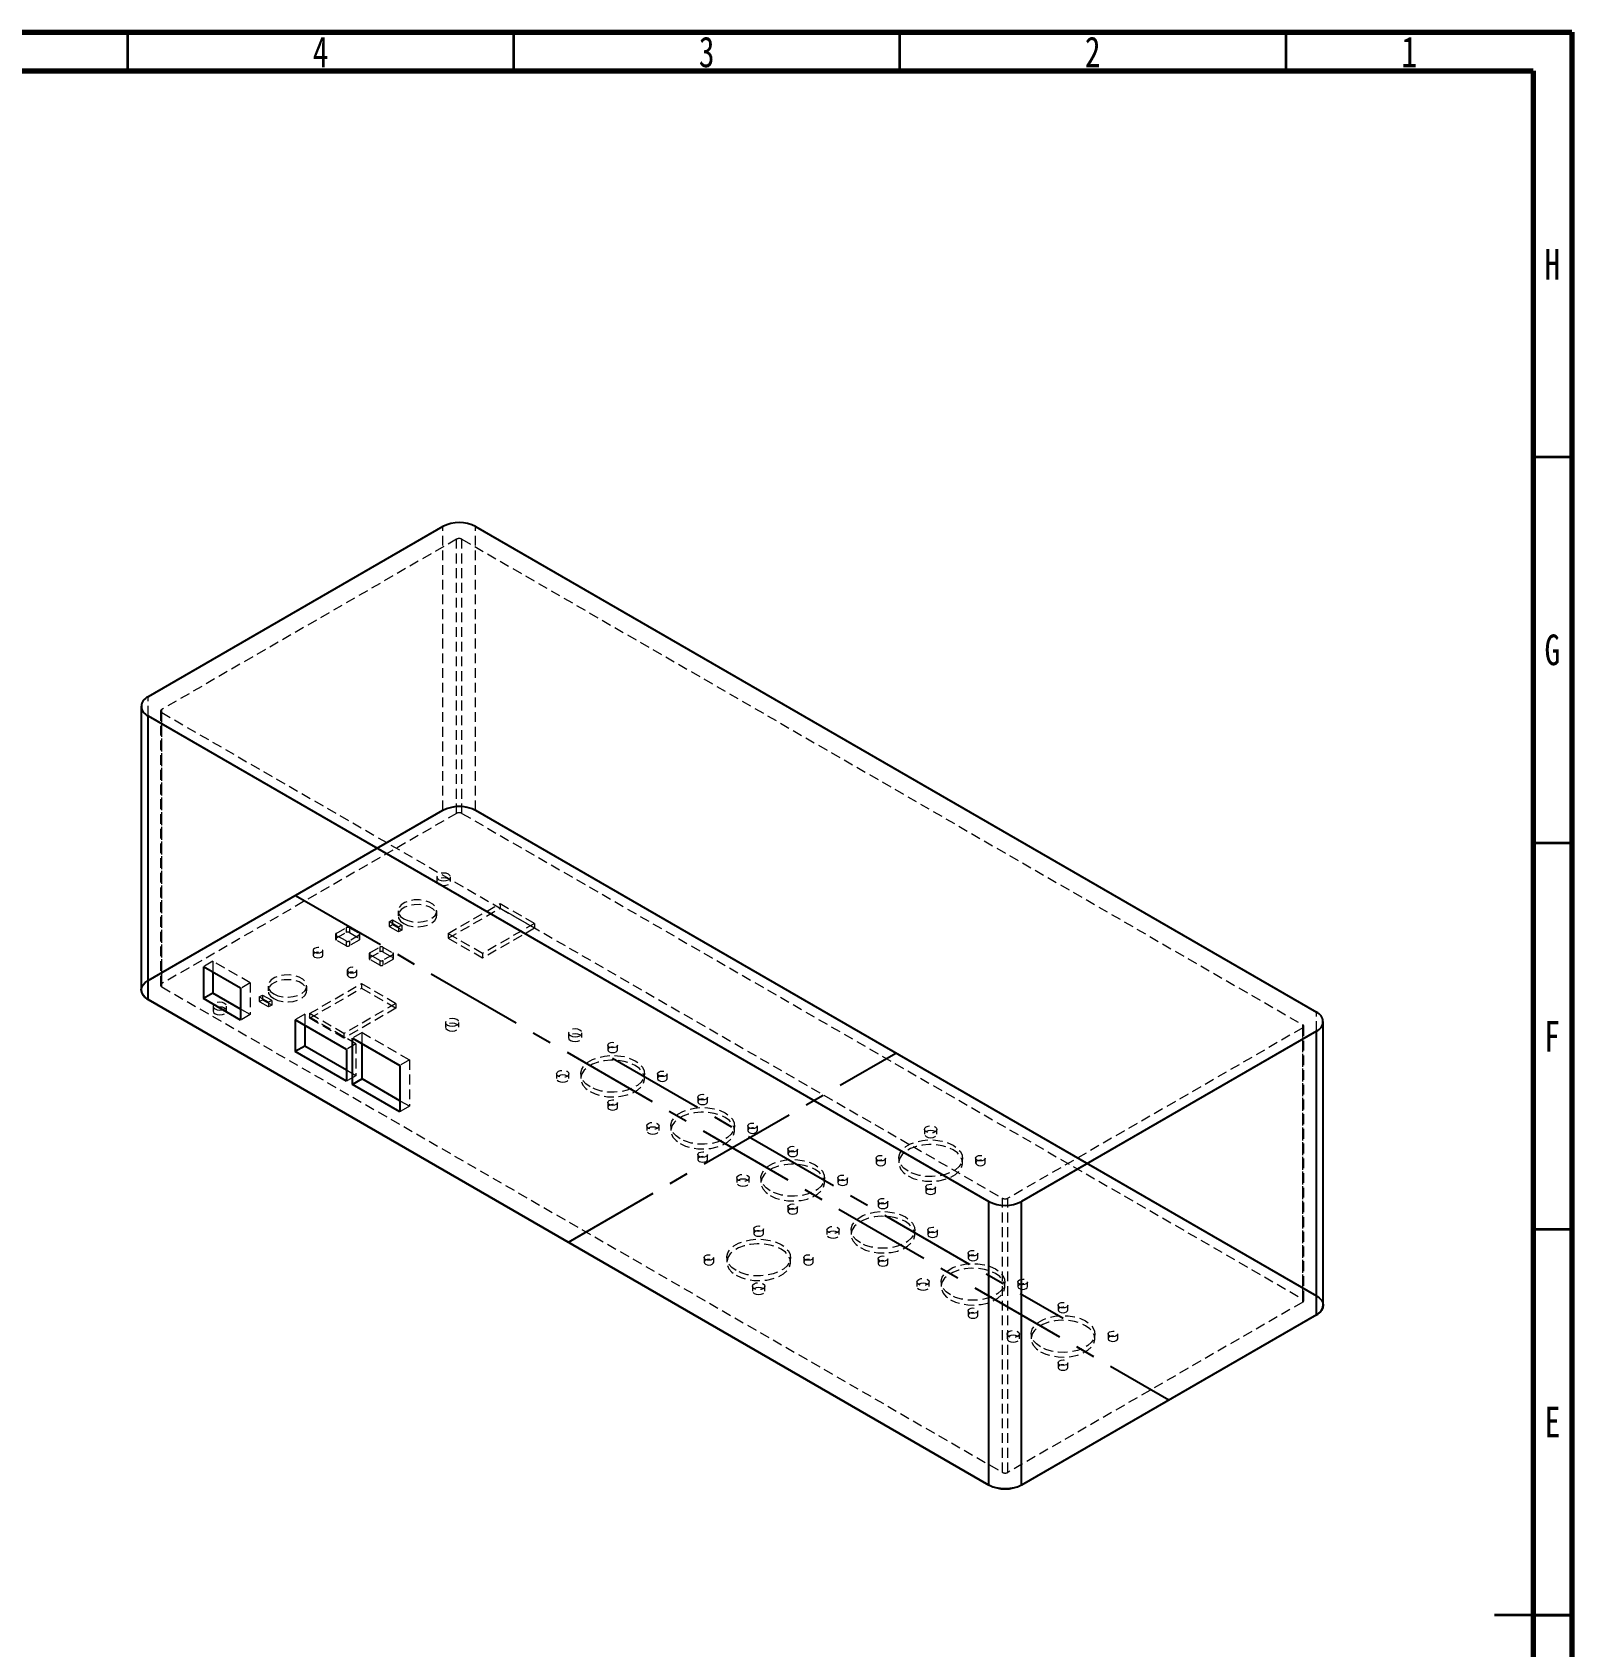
# Model space of a CAD drawing. Header units: millimetres. Extents: x 15 to 589, y 5 to 415.
# Drawn here: x 389.6 to 589, y 205.9 to 415 of the extents above; entities that cross this region are included whole.
import ezdxf

# ---------------------------------------------------------------- set-up
doc = ezdxf.new("R2010")
doc.units = ezdxf.units.MM
doc.header["$PDSIZE"] = -1
doc.linetypes.add('CENTERX2', pattern=[20.32, 12.7, -2.54, 2.54, -2.54])
doc.linetypes.add('HIDDEN', pattern=[1.905, 1.27, -0.635])
doc.styles.add('SLDTEXTSTYLE0', font='TXT', dxfattribs={"width": 0.75})

msp = doc.modelspace()

# ---------------------------------------------------------------- linework, layer by layer
at = {"color": 7, "linetype": 'Continuous', "lineweight": 70}
for p, q in [((15, 415), (589, 415)), ((589, 415), (589, 5)), ((20, 410), (584, 410)), ((584, 410), (584, 10))]:
    msp.add_line(p, q, dxfattribs=at)
at = {"color": 7, "linetype": 'Continuous', "lineweight": 35}
for p, q in [((402, 410), (402, 415)), ((452, 410), (452, 415)), ((502, 410), (502, 415)), ((552, 410), (552, 415)), ((584, 360), (589, 360)), ((584, 310), (589, 310)), ((584, 260), (589, 260)), ((589, 210), (579, 210)), ((584, 210), (589, 210))]:
    msp.add_line(p, q, dxfattribs=at)
at = {"color": 7, "linetype": 'Continuous', "lineweight": 25}
for p, q in [((442.79, 350.976), (404.606, 328.923)), ((447.032, 350.976), (555.927, 288.084)), ((403.727, 327.698), (403.727, 290.962)), ((404.606, 326.473), (513.5, 263.58)), ((404.606, 289.737), (404.606, 326.473)), ((411.77, 293.967), (411.77, 289.844)), ((416.6, 291.177), (411.77, 293.967)), ((413.008, 293.252), (413.008, 290.559)), ((416.6, 291.177), (416.6, 287.055)), ((404.606, 289.737), (513.5, 226.844)), ((413.008, 290.559), (411.77, 289.844)), ((416.6, 287.055), (411.77, 289.844)), ((416.6, 288.484), (413.008, 290.559)), ((423.669, 287.095), (423.669, 282.972)), ((430.295, 283.268), (423.669, 287.095)), ((556.805, 250.123), (556.805, 286.859)), ((424.906, 286.38), (424.906, 283.687)), ((431.098, 284.723), (437.228, 281.182)), ((431.098, 278.722), (431.098, 284.723)), ((555.927, 285.634), (517.743, 263.58)), ((555.927, 248.898), (555.927, 285.634)), ((424.906, 283.687), (423.669, 282.972)), ((430.295, 279.145), (423.669, 282.972)), ((430.295, 280.575), (424.906, 283.687)), ((430.295, 283.268), (430.295, 279.145)), ((432.335, 279.437), (432.335, 284.008)), ((437.228, 281.182), (437.228, 275.182)), ((432.335, 279.437), (431.098, 278.722)), ((437.228, 275.182), (431.098, 278.722)), ((437.228, 276.611), (432.335, 279.437)), ((513.5, 226.844), (513.5, 263.58)), ((517.743, 226.844), (517.743, 263.58)), ((555.927, 248.898), (517.743, 226.844))]:
    msp.add_line(p, q, dxfattribs=at)
at = {"color": 7, "linetype": 'HIDDEN', "lineweight": 18}
for p, q in [((444.557, 349.343), (406.374, 327.29)), ((442.79, 314.241), (442.79, 350.976)), ((444.557, 313.832), (444.557, 349.343)), ((445.264, 313.832), (445.264, 349.343)), ((445.264, 349.343), (554.159, 286.451)), ((447.032, 314.241), (447.032, 350.976)), ((404.606, 292.187), (404.606, 328.923)), ((406.227, 327.086), (406.227, 291.574)), ((406.374, 291.779), (406.374, 327.29)), ((406.374, 326.882), (515.268, 263.989)), ((406.374, 291.37), (406.374, 326.882)), ((442.79, 314.241), (404.606, 292.187)), ((444.557, 313.832), (406.374, 291.779)), ((445.264, 313.832), (554.159, 250.939)), ((447.032, 314.241), (555.927, 251.348)), ((442.021, 305.603), (442.021, 304.991)), ((443.771, 304.991), (443.771, 305.603)), ((436.992, 301.196), (436.992, 300.584)), ((441.992, 300.584), (441.992, 301.196)), ((443.474, 298.267), (450.209, 302.157)), ((443.474, 297.655), (450.209, 301.545)), ((450.209, 302.157), (454.664, 299.584)), ((450.209, 302.157), (450.209, 301.545)), ((450.209, 301.545), (454.664, 298.972)), ((428.982, 298.285), (430.254, 299.02)), ((430.254, 299.02), (430.254, 298.407)), ((430.679, 299.02), (431.951, 298.285)), ((430.679, 299.02), (430.679, 298.407)), ((435.85, 299.787), (436.274, 300.032)), ((437.052, 299.093), (435.85, 299.787)), ((435.85, 299.787), (435.85, 299.175)), ((435.85, 299.175), (436.274, 299.42)), ((437.052, 298.481), (435.85, 299.175)), ((436.274, 300.032), (437.476, 299.338)), ((436.274, 300.032), (436.274, 299.42)), ((436.274, 299.42), (437.476, 298.726)), ((437.476, 299.338), (437.052, 299.093)), ((437.052, 299.093), (437.052, 298.481)), ((437.476, 299.338), (437.476, 298.726)), ((454.664, 299.584), (447.928, 295.694)), ((454.664, 299.584), (454.664, 298.972)), ((428.894, 298.162), (428.894, 297.55)), ((428.982, 297.672), (430.254, 298.407)), ((428.982, 298.285), (428.982, 297.672)), ((430.254, 297.304), (428.982, 298.04)), ((428.982, 298.04), (428.982, 297.427)), ((430.254, 296.692), (428.982, 297.427)), ((430.254, 297.304), (430.254, 296.692)), ((430.679, 298.407), (431.951, 297.672)), ((431.951, 298.04), (430.679, 297.304)), ((431.951, 297.427), (430.679, 296.692)), ((430.679, 297.304), (430.679, 296.692)), ((431.951, 298.285), (431.951, 297.672)), ((431.951, 298.04), (431.951, 297.427)), ((432.039, 297.55), (432.039, 298.162)), ((437.476, 298.726), (437.052, 298.481)), ((447.928, 295.694), (443.474, 298.267)), ((443.474, 298.267), (443.474, 297.655)), ((447.928, 295.082), (443.474, 297.655)), ((454.664, 298.972), (447.928, 295.082)), ((425.98, 296.098), (425.98, 295.486)), ((427.23, 295.486), (427.23, 296.098)), ((433.249, 295.647), (433.249, 295.034)), ((433.337, 295.769), (434.61, 296.504)), ((433.337, 295.157), (434.61, 295.892)), ((433.337, 295.769), (433.337, 295.157)), ((434.61, 294.789), (433.337, 295.524)), ((433.337, 295.524), (433.337, 294.912)), ((434.61, 294.177), (433.337, 294.912)), ((434.61, 296.504), (434.61, 295.892)), ((435.034, 296.504), (436.307, 295.769)), ((435.034, 296.504), (435.034, 295.892)), ((435.034, 295.892), (436.307, 295.157)), ((436.307, 295.524), (435.034, 294.789)), ((436.307, 294.912), (435.034, 294.177)), ((436.307, 295.769), (436.307, 295.157)), ((436.307, 295.524), (436.307, 294.912)), ((436.395, 295.034), (436.395, 295.647)), ((447.928, 295.694), (447.928, 295.082)), ((413.008, 294.682), (411.77, 293.967)), ((413.008, 294.682), (413.008, 293.252)), ((417.837, 291.892), (413.008, 294.682)), ((430.416, 293.536), (430.416, 292.923)), ((431.666, 292.923), (431.666, 293.536)), ((434.61, 294.789), (434.61, 294.177)), ((435.034, 294.789), (435.034, 294.177)), ((406.374, 291.37), (515.268, 228.478)), ((417.837, 291.892), (416.6, 291.177)), ((417.837, 291.892), (417.837, 287.77)), ((420.154, 291.471), (420.154, 290.859)), ((425.154, 290.859), (425.154, 291.471)), ((425.531, 287.904), (432.266, 291.794)), ((425.531, 287.292), (432.266, 291.182)), ((432.266, 291.794), (436.721, 289.221)), ((432.266, 291.794), (432.266, 291.182)), ((432.266, 291.182), (436.721, 288.609)), ((413.029, 288.859), (413.029, 288.246)), ((414.779, 288.246), (414.779, 288.859)), ((419.012, 290.062), (419.436, 290.307)), ((420.214, 289.368), (419.012, 290.062)), ((419.012, 290.062), (419.012, 289.45)), ((419.012, 289.45), (419.436, 289.695)), ((420.214, 288.756), (419.012, 289.45)), ((419.436, 290.307), (420.638, 289.613)), ((419.436, 290.307), (419.436, 289.695)), ((419.436, 289.695), (420.638, 289.001)), ((420.638, 289.613), (420.214, 289.368)), ((420.214, 289.368), (420.214, 288.756)), ((420.638, 289.001), (420.214, 288.756)), ((420.638, 289.613), (420.638, 289.001)), ((436.721, 289.221), (429.986, 285.331)), ((436.721, 288.609), (429.986, 284.719)), ((436.721, 289.221), (436.721, 288.609)), ((417.837, 287.77), (416.6, 288.484)), ((417.837, 287.77), (416.6, 287.055)), ((424.906, 287.809), (423.669, 287.095)), ((424.906, 287.809), (424.906, 286.38)), ((431.532, 283.983), (424.906, 287.809)), ((429.986, 285.331), (425.531, 287.904)), ((425.531, 287.904), (425.531, 287.292)), ((429.986, 284.719), (425.531, 287.292)), ((443.116, 286.762), (443.116, 286.15)), ((444.866, 286.15), (444.866, 286.762)), ((555.927, 251.348), (555.927, 288.084)), ((429.986, 285.331), (429.986, 284.719)), ((432.335, 285.437), (431.098, 284.723)), ((432.335, 284.008), (432.335, 285.437)), ((432.335, 285.437), (438.466, 281.897)), ((459.047, 285.403), (459.047, 284.791)), ((460.797, 284.791), (460.797, 285.403)), ((554.159, 286.042), (515.975, 263.989)), ((554.159, 250.939), (554.159, 286.451)), ((554.159, 250.531), (554.159, 286.042)), ((554.305, 250.735), (554.305, 286.246)), ((431.532, 283.983), (430.295, 283.268)), ((431.532, 283.983), (431.532, 279.86)), ((464.156, 283.825), (464.156, 283.213)), ((465.406, 283.213), (465.406, 283.825)), ((431.532, 279.86), (430.295, 280.575)), ((438.466, 281.897), (437.228, 281.182)), ((438.466, 281.897), (438.466, 275.896)), ((431.532, 279.86), (430.295, 279.145)), ((457.528, 280.099), (457.528, 279.486)), ((459.128, 279.486), (459.128, 280.099)), ((460.656, 280.099), (460.656, 279.486)), ((468.906, 279.486), (468.906, 280.099)), ((470.608, 280.099), (470.608, 279.486)), ((471.858, 279.486), (471.858, 280.099)), ((438.466, 275.896), (437.228, 276.611)), ((464.156, 276.372), (464.156, 275.76)), ((465.406, 275.76), (465.406, 276.372)), ((475.823, 277.087), (475.823, 276.475)), ((477.073, 276.475), (477.073, 277.087)), ((438.466, 275.896), (437.228, 275.182)), ((469.196, 273.36), (469.196, 272.748)), ((470.796, 272.748), (470.796, 273.36)), ((472.323, 273.36), (472.323, 272.748)), ((480.573, 272.748), (480.573, 273.36)), ((482.275, 273.36), (482.275, 272.748)), ((483.525, 272.748), (483.525, 273.36)), ((505.17, 272.901), (505.17, 272.289)), ((506.77, 272.289), (506.77, 272.901)), ((487.49, 270.348), (487.49, 269.736)), ((488.74, 269.736), (488.74, 270.348)), ((475.823, 269.634), (475.823, 269.021)), ((477.073, 269.021), (477.073, 269.634)), ((498.892, 269.174), (498.892, 268.562)), ((500.142, 268.562), (500.142, 269.174)), ((501.845, 269.174), (501.845, 268.562)), ((510.095, 268.562), (510.095, 269.174)), ((511.797, 269.174), (511.797, 268.562)), ((513.047, 268.562), (513.047, 269.174)), ((480.863, 266.622), (480.863, 266.009)), ((482.463, 266.009), (482.463, 266.622)), ((483.99, 266.622), (483.99, 266.009)), ((492.24, 266.009), (492.24, 266.622)), ((493.943, 266.622), (493.943, 266.009)), ((495.193, 266.009), (495.193, 266.622)), ((499.158, 263.61), (499.158, 262.998)), ((500.408, 262.998), (500.408, 263.61)), ((505.345, 265.448), (505.345, 264.835)), ((506.595, 264.835), (506.595, 265.448)), ((515.268, 228.478), (515.268, 263.989)), ((515.975, 228.478), (515.975, 263.989)), ((487.49, 262.895), (487.49, 262.283)), ((488.74, 262.283), (488.74, 262.895)), ((483.071, 260.036), (483.071, 259.424)), ((484.321, 259.424), (484.321, 260.036)), ((492.53, 259.883), (492.53, 259.271)), ((494.13, 259.271), (494.13, 259.883)), ((495.658, 259.883), (495.658, 259.271)), ((503.908, 259.271), (503.908, 259.883)), ((505.61, 259.883), (505.61, 259.271)), ((506.86, 259.271), (506.86, 259.883)), ((476.618, 256.31), (476.618, 255.698)), ((477.868, 255.698), (477.868, 256.31)), ((479.571, 256.31), (479.571, 255.698)), ((487.821, 255.698), (487.821, 256.31)), ((489.523, 256.31), (489.523, 255.698)), ((490.773, 255.698), (490.773, 256.31)), ((499.158, 256.157), (499.158, 255.544)), ((500.408, 255.544), (500.408, 256.157)), ((510.825, 256.871), (510.825, 256.259)), ((512.075, 256.259), (512.075, 256.871)), ((504.197, 253.145), (504.197, 252.533)), ((505.797, 252.533), (505.797, 253.145)), ((507.325, 253.145), (507.325, 252.533)), ((515.575, 252.533), (515.575, 253.145)), ((517.277, 253.145), (517.277, 252.533)), ((518.527, 252.533), (518.527, 253.145)), ((482.896, 252.583), (482.896, 251.971)), ((484.496, 251.971), (484.496, 252.583)), ((510.825, 249.418), (510.825, 248.806)), ((512.075, 248.806), (512.075, 249.418)), ((554.159, 250.531), (515.975, 228.478)), ((522.492, 250.133), (522.492, 249.521)), ((523.742, 249.521), (523.742, 250.133)), ((515.865, 246.406), (515.865, 245.794)), ((517.465, 245.794), (517.465, 246.406)), ((518.992, 246.406), (518.992, 245.794)), ((527.242, 245.794), (527.242, 246.406)), ((528.944, 246.406), (528.944, 245.794)), ((530.194, 245.794), (530.194, 246.406)), ((522.492, 242.68), (522.492, 242.067)), ((523.742, 242.067), (523.742, 242.68))]:
    msp.add_line(p, q, dxfattribs=at)
at = {"color": 7, "linetype": 'Continuous'}
for p, q in [((404.606, 292.187), (442.79, 314.241)), ((447.032, 314.241), (555.927, 251.348)), ((513.5, 226.844), (404.606, 289.737)), ((555.927, 248.898), (517.743, 226.844))]:
    msp.add_line(p, q, dxfattribs=at)
at = {"color": 7, "linetype": 'CENTERX2'}
for p, q in [((423.698, 303.214), (536.835, 237.871)), ((423.698, 303.214), (536.835, 237.871)), ((459.053, 258.291), (501.479, 282.794)), ((464.781, 282.14), (523.117, 248.447))]:
    msp.add_line(p, q, dxfattribs=at)
at = {"color": 7, "linetype": 'Continuous', "flags": 128}
for points in [[(442.79, 314.241), (443.244, 314.456), (443.763, 314.616), (444.326, 314.715), (444.911, 314.748), (445.496, 314.715), (446.059, 314.616), (446.578, 314.456), (447.032, 314.241)], [(404.606, 289.737), (404.233, 290), (403.955, 290.299), (403.785, 290.624), (403.727, 290.962), (403.785, 291.3), (403.955, 291.625), (404.233, 291.925), (404.606, 292.187)], [(555.927, 251.348), (556.3, 251.086), (556.577, 250.786), (556.748, 250.461), (556.805, 250.123), (556.748, 249.785), (556.577, 249.46), (556.3, 249.16), (555.927, 248.898)], [(517.743, 226.844), (517.288, 226.629), (516.77, 226.469), (516.207, 226.37), (515.622, 226.337), (515.036, 226.37), (514.474, 226.469), (513.955, 226.629), (513.5, 226.844)]]:
    msp.add_lwpolyline(points, dxfattribs=at)
at = {"color": 7, "linetype": 'HIDDEN', "lineweight": 18, "flags": 128}
for points in [[(442.277, 305.245), (442.561, 305.136), (442.896, 305.097), (443.23, 305.136), (443.514, 305.245), (443.704, 305.409), (443.771, 305.603), (443.704, 305.796), (443.514, 305.96), (443.23, 306.07), (442.896, 306.108), (442.561, 306.07), (442.277, 305.96), (442.087, 305.796), (442.021, 305.603), (442.087, 305.409), (442.277, 305.245)], [(442.277, 304.633), (442.561, 304.524), (442.896, 304.485), (443.23, 304.524), (443.514, 304.633), (443.704, 304.797), (443.771, 304.991), (443.704, 305.184), (443.514, 305.348), (443.23, 305.457), (442.896, 305.496), (442.561, 305.457), (442.277, 305.348), (442.087, 305.184), (442.021, 304.991), (442.087, 304.797), (442.277, 304.633)], [(437.724, 300.175), (438.266, 299.938), (438.9, 299.793), (439.577, 299.753), (440.248, 299.82), (440.863, 299.989), (441.376, 300.247), (441.749, 300.576), (441.955, 300.951), (441.979, 301.344), (441.817, 301.726), (441.484, 302.069), (441.002, 302.347), (440.409, 302.539), (439.747, 302.633), (439.067, 302.619), (438.418, 302.5), (437.849, 302.285), (437.401, 301.988), (437.109, 301.633), (436.993, 301.246), (437.063, 300.854), (437.312, 300.489), (437.724, 300.175)], [(437.724, 299.563), (438.266, 299.325), (438.9, 299.181), (439.577, 299.141), (440.248, 299.208), (440.863, 299.377), (441.376, 299.635), (441.749, 299.964), (441.955, 300.339), (441.979, 300.732), (441.817, 301.114), (441.484, 301.456), (441.002, 301.734), (440.409, 301.927), (439.747, 302.02), (439.067, 302.007), (438.418, 301.888), (437.849, 301.672), (437.401, 301.376), (437.109, 301.021), (436.993, 300.633), (437.063, 300.242), (437.312, 299.876), (437.724, 299.563)], [(426.163, 295.843), (426.366, 295.764), (426.605, 295.737), (426.844, 295.764), (427.047, 295.843), (427.182, 295.96), (427.23, 296.098), (427.182, 296.236), (427.047, 296.353), (426.844, 296.431), (426.605, 296.459), (426.366, 296.431), (426.163, 296.353), (426.028, 296.236), (425.98, 296.098), (426.028, 295.96), (426.163, 295.843)], [(426.163, 295.23), (426.366, 295.152), (426.605, 295.125), (426.844, 295.152), (427.047, 295.23), (427.182, 295.347), (427.23, 295.486), (427.182, 295.624), (427.047, 295.741), (426.844, 295.819), (426.605, 295.847), (426.366, 295.819), (426.163, 295.741), (426.028, 295.624), (425.98, 295.486), (426.028, 295.347), (426.163, 295.23)], [(420.886, 290.45), (421.428, 290.213), (422.062, 290.069), (422.739, 290.028), (423.41, 290.095), (424.025, 290.264), (424.538, 290.522), (424.911, 290.851), (425.117, 291.226), (425.141, 291.619), (424.979, 292.001), (424.646, 292.344), (424.164, 292.622), (423.571, 292.815), (422.909, 292.908), (422.229, 292.894), (421.58, 292.775), (421.011, 292.56), (420.563, 292.263), (420.271, 291.908), (420.155, 291.521), (420.225, 291.13), (420.474, 290.764), (420.886, 290.45)], [(430.599, 293.28), (430.802, 293.202), (431.041, 293.175), (431.28, 293.202), (431.483, 293.28), (431.619, 293.398), (431.666, 293.536), (431.619, 293.674), (431.483, 293.791), (431.28, 293.869), (431.041, 293.897), (430.802, 293.869), (430.599, 293.791), (430.464, 293.674), (430.416, 293.536), (430.464, 293.398), (430.599, 293.28)], [(430.599, 292.668), (430.802, 292.59), (431.041, 292.562), (431.28, 292.59), (431.483, 292.668), (431.619, 292.785), (431.666, 292.923), (431.619, 293.062), (431.483, 293.179), (431.28, 293.257), (431.041, 293.284), (430.802, 293.257), (430.599, 293.179), (430.464, 293.062), (430.416, 292.923), (430.464, 292.785), (430.599, 292.668)], [(420.886, 289.838), (421.428, 289.601), (422.062, 289.456), (422.739, 289.416), (423.41, 289.483), (424.025, 289.652), (424.538, 289.91), (424.911, 290.239), (425.117, 290.614), (425.141, 291.007), (424.979, 291.389), (424.646, 291.732), (424.164, 292.01), (423.571, 292.202), (422.909, 292.295), (422.229, 292.282), (421.58, 292.163), (421.011, 291.947), (420.563, 291.651), (420.271, 291.296), (420.155, 290.908), (420.225, 290.517), (420.474, 290.151), (420.886, 289.838)], [(413.286, 288.501), (413.569, 288.392), (413.904, 288.353), (414.239, 288.392), (414.523, 288.501), (414.713, 288.665), (414.779, 288.859), (414.713, 289.052), (414.523, 289.216), (414.239, 289.326), (413.904, 289.364), (413.569, 289.326), (413.286, 289.216), (413.096, 289.052), (413.029, 288.859), (413.096, 288.665), (413.286, 288.501)], [(413.286, 287.889), (413.569, 287.78), (413.904, 287.741), (414.239, 287.78), (414.523, 287.889), (414.713, 288.053), (414.779, 288.246), (414.713, 288.44), (414.523, 288.604), (414.239, 288.713), (413.904, 288.752), (413.569, 288.713), (413.286, 288.604), (413.096, 288.44), (413.029, 288.246), (413.096, 288.053), (413.286, 287.889)], [(443.372, 286.405), (443.656, 286.295), (443.991, 286.257), (444.326, 286.295), (444.61, 286.405), (444.799, 286.569), (444.866, 286.762), (444.799, 286.955), (444.61, 287.119), (444.326, 287.229), (443.991, 287.267), (443.656, 287.229), (443.372, 287.119), (443.182, 286.955), (443.116, 286.762), (443.182, 286.569), (443.372, 286.405)], [(443.372, 285.792), (443.656, 285.683), (443.991, 285.644), (444.326, 285.683), (444.61, 285.792), (444.799, 285.956), (444.866, 286.15), (444.799, 286.343), (444.61, 286.507), (444.326, 286.617), (443.991, 286.655), (443.656, 286.617), (443.372, 286.507), (443.182, 286.343), (443.116, 286.15), (443.182, 285.956), (443.372, 285.792)], [(459.303, 285.046), (459.587, 284.936), (459.922, 284.898), (460.257, 284.936), (460.54, 285.046), (460.73, 285.21), (460.797, 285.403), (460.73, 285.596), (460.54, 285.76), (460.257, 285.87), (459.922, 285.908), (459.587, 285.87), (459.303, 285.76), (459.113, 285.596), (459.047, 285.403), (459.113, 285.21), (459.303, 285.046)], [(459.303, 284.433), (459.587, 284.324), (459.922, 284.285), (460.257, 284.324), (460.54, 284.433), (460.73, 284.597), (460.797, 284.791), (460.73, 284.984), (460.54, 285.148), (460.257, 285.258), (459.922, 285.296), (459.587, 285.258), (459.303, 285.148), (459.113, 284.984), (459.047, 284.791), (459.113, 284.597), (459.303, 284.433)], [(461.864, 278.414), (461.321, 278.801), (460.93, 279.245), (460.707, 279.726), (460.661, 280.223), (460.796, 280.715), (461.105, 281.18), (461.575, 281.598), (462.185, 281.95), (462.908, 282.221), (463.713, 282.4), (464.565, 282.478), (465.426, 282.452), (466.259, 282.323), (467.027, 282.097), (467.698, 281.783), (468.24, 281.396), (468.632, 280.953), (468.855, 280.471), (468.9, 279.974), (468.765, 279.482), (468.456, 279.017), (467.986, 278.599), (467.377, 278.247), (466.653, 277.976), (465.848, 277.797), (464.997, 277.72), (464.135, 277.746), (463.302, 277.875), (462.534, 278.101), (461.864, 278.414)], [(464.339, 283.57), (464.203, 283.687), (464.156, 283.825), (464.203, 283.963), (464.339, 284.081), (464.542, 284.159), (464.781, 284.186), (465.02, 284.159), (465.223, 284.081), (465.358, 283.963), (465.406, 283.825), (465.358, 283.687), (465.223, 283.57), (465.02, 283.492), (464.781, 283.464), (464.542, 283.492), (464.339, 283.57)], [(464.339, 282.958), (464.542, 282.88), (464.781, 282.852), (465.02, 282.88), (465.223, 282.958), (465.358, 283.075), (465.406, 283.213), (465.358, 283.351), (465.223, 283.468), (465.02, 283.547), (464.781, 283.574), (464.542, 283.547), (464.339, 283.468), (464.203, 283.351), (464.156, 283.213), (464.203, 283.075), (464.339, 282.958)], [(457.763, 279.772), (457.589, 279.922), (457.528, 280.099), (457.589, 280.276), (457.763, 280.425), (458.022, 280.526), (458.328, 280.561), (458.635, 280.526), (458.894, 280.425), (459.067, 280.276), (459.128, 280.099), (459.067, 279.922), (458.894, 279.772), (458.635, 279.672), (458.328, 279.637), (458.022, 279.672), (457.763, 279.772)], [(461.864, 277.802), (462.534, 277.488), (463.302, 277.262), (464.135, 277.133), (464.997, 277.107), (465.848, 277.185), (466.653, 277.364), (467.377, 277.635), (467.986, 277.987), (468.456, 278.405), (468.765, 278.87), (468.9, 279.362), (468.855, 279.859), (468.632, 280.34), (468.24, 280.784), (467.698, 281.171), (467.027, 281.485), (466.259, 281.711), (465.426, 281.84), (464.565, 281.866), (463.713, 281.788), (462.908, 281.609), (462.185, 281.338), (461.575, 280.986), (461.105, 280.568), (460.796, 280.103), (460.661, 279.611), (460.707, 279.114), (460.93, 278.633), (461.321, 278.189), (461.864, 277.802)], [(470.791, 279.843), (470.656, 279.961), (470.608, 280.099), (470.656, 280.237), (470.791, 280.354), (470.994, 280.432), (471.233, 280.46), (471.472, 280.432), (471.675, 280.354), (471.811, 280.237), (471.858, 280.099), (471.811, 279.961), (471.675, 279.843), (471.472, 279.765), (471.233, 279.738), (470.994, 279.765), (470.791, 279.843)], [(457.763, 279.16), (458.022, 279.06), (458.328, 279.024), (458.635, 279.06), (458.894, 279.16), (459.067, 279.31), (459.128, 279.486), (459.067, 279.663), (458.894, 279.813), (458.635, 279.913), (458.328, 279.949), (458.022, 279.913), (457.763, 279.813), (457.589, 279.663), (457.528, 279.486), (457.589, 279.31), (457.763, 279.16)], [(470.791, 279.231), (470.994, 279.153), (471.233, 279.125), (471.472, 279.153), (471.675, 279.231), (471.811, 279.348), (471.858, 279.486), (471.811, 279.625), (471.675, 279.742), (471.472, 279.82), (471.233, 279.847), (470.994, 279.82), (470.791, 279.742), (470.656, 279.625), (470.608, 279.486), (470.656, 279.348), (470.791, 279.231)], [(464.339, 276.117), (464.203, 276.234), (464.156, 276.372), (464.203, 276.51), (464.339, 276.627), (464.542, 276.706), (464.781, 276.733), (465.02, 276.706), (465.223, 276.627), (465.358, 276.51), (465.406, 276.372), (465.358, 276.234), (465.223, 276.117), (465.02, 276.039), (464.781, 276.011), (464.542, 276.039), (464.339, 276.117)], [(464.339, 275.505), (464.542, 275.426), (464.781, 275.399), (465.02, 275.426), (465.223, 275.505), (465.358, 275.622), (465.406, 275.76), (465.358, 275.898), (465.223, 276.015), (465.02, 276.093), (464.781, 276.121), (464.542, 276.093), (464.339, 276.015), (464.203, 275.898), (464.156, 275.76), (464.203, 275.622), (464.339, 275.505)], [(476.006, 276.832), (475.871, 276.949), (475.823, 277.087), (475.871, 277.225), (476.006, 277.342), (476.209, 277.42), (476.448, 277.448), (476.687, 277.42), (476.89, 277.342), (477.025, 277.225), (477.073, 277.087), (477.025, 276.949), (476.89, 276.832), (476.687, 276.753), (476.448, 276.726), (476.209, 276.753), (476.006, 276.832)], [(476.006, 276.219), (476.209, 276.141), (476.448, 276.114), (476.687, 276.141), (476.89, 276.219), (477.025, 276.336), (477.073, 276.475), (477.025, 276.613), (476.89, 276.73), (476.687, 276.808), (476.448, 276.836), (476.209, 276.808), (476.006, 276.73), (475.871, 276.613), (475.823, 276.475), (475.871, 276.336), (476.006, 276.219)], [(473.531, 271.676), (472.988, 272.063), (472.597, 272.506), (472.374, 272.988), (472.329, 273.485), (472.464, 273.977), (472.773, 274.442), (473.242, 274.86), (473.852, 275.212), (474.575, 275.483), (475.38, 275.661), (476.232, 275.739), (477.093, 275.713), (477.926, 275.584), (478.695, 275.358), (479.365, 275.045), (479.908, 274.658), (480.299, 274.214), (480.522, 273.733), (480.567, 273.236), (480.432, 272.744), (480.123, 272.279), (479.654, 271.861), (479.044, 271.509), (478.321, 271.237), (477.516, 271.059), (476.664, 270.981), (475.803, 271.007), (474.97, 271.136), (474.201, 271.362), (473.531, 271.676)], [(473.531, 271.063), (474.201, 270.75), (474.97, 270.524), (475.803, 270.395), (476.664, 270.369), (477.516, 270.447), (478.321, 270.625), (479.044, 270.896), (479.654, 271.249), (480.123, 271.666), (480.432, 272.131), (480.567, 272.623), (480.522, 273.121), (480.299, 273.602), (479.908, 274.046), (479.365, 274.433), (478.695, 274.746), (477.926, 274.972), (477.093, 275.101), (476.232, 275.127), (475.38, 275.049), (474.575, 274.871), (473.852, 274.599), (473.242, 274.247), (472.773, 273.83), (472.464, 273.365), (472.329, 272.873), (472.374, 272.375), (472.597, 271.894), (472.988, 271.45), (473.531, 271.063)], [(469.43, 273.034), (469.257, 273.183), (469.196, 273.36), (469.257, 273.537), (469.43, 273.687), (469.69, 273.787), (469.996, 273.822), (470.302, 273.787), (470.561, 273.687), (470.735, 273.537), (470.796, 273.36), (470.735, 273.183), (470.561, 273.034), (470.302, 272.933), (469.996, 272.898), (469.69, 272.933), (469.43, 273.034)], [(469.43, 272.421), (469.69, 272.321), (469.996, 272.286), (470.302, 272.321), (470.561, 272.421), (470.735, 272.571), (470.796, 272.748), (470.735, 272.925), (470.561, 273.075), (470.302, 273.175), (469.996, 273.21), (469.69, 273.175), (469.43, 273.075), (469.257, 272.925), (469.196, 272.748), (469.257, 272.571), (469.43, 272.421)], [(482.458, 273.105), (482.323, 273.222), (482.275, 273.36), (482.323, 273.498), (482.458, 273.615), (482.661, 273.694), (482.9, 273.721), (483.14, 273.694), (483.342, 273.615), (483.478, 273.498), (483.525, 273.36), (483.478, 273.222), (483.342, 273.105), (483.14, 273.027), (482.9, 272.999), (482.661, 273.027), (482.458, 273.105)], [(482.458, 272.493), (482.661, 272.414), (482.9, 272.387), (483.14, 272.414), (483.342, 272.493), (483.478, 272.61), (483.525, 272.748), (483.478, 272.886), (483.342, 273.003), (483.14, 273.081), (482.9, 273.109), (482.661, 273.081), (482.458, 273.003), (482.323, 272.886), (482.275, 272.748), (482.323, 272.61), (482.458, 272.493)], [(505.404, 272.574), (505.231, 272.724), (505.17, 272.901), (505.231, 273.078), (505.404, 273.228), (505.664, 273.328), (505.97, 273.363), (506.276, 273.328), (506.535, 273.228), (506.709, 273.078), (506.77, 272.901), (506.709, 272.724), (506.535, 272.574), (506.276, 272.474), (505.97, 272.439), (505.664, 272.474), (505.404, 272.574)], [(505.404, 271.962), (505.664, 271.862), (505.97, 271.826), (506.276, 271.862), (506.535, 271.962), (506.709, 272.112), (506.77, 272.289), (506.709, 272.465), (506.535, 272.615), (506.276, 272.715), (505.97, 272.751), (505.664, 272.715), (505.404, 272.615), (505.231, 272.465), (505.17, 272.289), (505.231, 272.112), (505.404, 271.962)], [(476.006, 269.378), (475.871, 269.496), (475.823, 269.634), (475.871, 269.772), (476.006, 269.889), (476.209, 269.967), (476.448, 269.995), (476.687, 269.967), (476.89, 269.889), (477.025, 269.772), (477.073, 269.634), (477.025, 269.496), (476.89, 269.378), (476.687, 269.3), (476.448, 269.273), (476.209, 269.3), (476.006, 269.378)], [(487.673, 270.093), (487.538, 270.21), (487.49, 270.348), (487.538, 270.486), (487.673, 270.604), (487.876, 270.682), (488.115, 270.709), (488.354, 270.682), (488.557, 270.604), (488.693, 270.486), (488.74, 270.348), (488.693, 270.21), (488.557, 270.093), (488.354, 270.015), (488.115, 269.987), (487.876, 270.015), (487.673, 270.093)], [(487.673, 269.481), (487.876, 269.403), (488.115, 269.375), (488.354, 269.403), (488.557, 269.481), (488.693, 269.598), (488.74, 269.736), (488.693, 269.874), (488.557, 269.991), (488.354, 270.07), (488.115, 270.097), (487.876, 270.07), (487.673, 269.991), (487.538, 269.874), (487.49, 269.736), (487.538, 269.598), (487.673, 269.481)], [(503.053, 267.49), (502.51, 267.877), (502.119, 268.32), (501.895, 268.802), (501.85, 269.299), (501.985, 269.791), (502.294, 270.256), (502.764, 270.674), (503.374, 271.026), (504.097, 271.297), (504.902, 271.475), (505.754, 271.553), (506.615, 271.527), (507.448, 271.398), (508.216, 271.172), (508.887, 270.859), (509.429, 270.472), (509.821, 270.028), (510.044, 269.547), (510.089, 269.05), (509.954, 268.558), (509.645, 268.093), (509.175, 267.675), (508.566, 267.323), (507.842, 267.051), (507.037, 266.873), (506.186, 266.795), (505.324, 266.821), (504.491, 266.95), (503.723, 267.176), (503.053, 267.49)], [(503.053, 266.877), (503.723, 266.564), (504.491, 266.338), (505.324, 266.209), (506.186, 266.183), (507.037, 266.261), (507.842, 266.439), (508.566, 266.71), (509.175, 267.063), (509.645, 267.48), (509.954, 267.945), (510.089, 268.437), (510.044, 268.935), (509.821, 269.416), (509.429, 269.86), (508.887, 270.247), (508.216, 270.56), (507.448, 270.786), (506.615, 270.915), (505.754, 270.941), (504.902, 270.863), (504.097, 270.685), (503.374, 270.413), (502.764, 270.061), (502.294, 269.644), (501.985, 269.179), (501.85, 268.687), (501.895, 268.189), (502.119, 267.708), (502.51, 267.264), (503.053, 266.877)], [(476.006, 268.766), (476.209, 268.688), (476.448, 268.66), (476.687, 268.688), (476.89, 268.766), (477.025, 268.883), (477.073, 269.021), (477.025, 269.16), (476.89, 269.277), (476.687, 269.355), (476.448, 269.382), (476.209, 269.355), (476.006, 269.277), (475.871, 269.16), (475.823, 269.021), (475.871, 268.883), (476.006, 268.766)], [(485.198, 264.937), (484.656, 265.324), (484.264, 265.768), (484.041, 266.249), (483.996, 266.746), (484.131, 267.238), (484.44, 267.703), (484.91, 268.121), (485.519, 268.473), (486.243, 268.745), (487.048, 268.923), (487.899, 269.001), (488.761, 268.975), (489.594, 268.846), (490.362, 268.62), (491.032, 268.306), (491.575, 267.919), (491.966, 267.476), (492.189, 266.994), (492.235, 266.497), (492.1, 266.005), (491.791, 265.54), (491.321, 265.122), (490.711, 264.77), (489.988, 264.499), (489.183, 264.321), (488.331, 264.243), (487.47, 264.269), (486.637, 264.398), (485.869, 264.624), (485.198, 264.937)], [(485.198, 264.325), (485.869, 264.011), (486.637, 263.785), (487.47, 263.656), (488.331, 263.63), (489.183, 263.708), (489.988, 263.887), (490.711, 264.158), (491.321, 264.51), (491.791, 264.928), (492.1, 265.393), (492.235, 265.885), (492.189, 266.382), (491.966, 266.863), (491.575, 267.307), (491.032, 267.694), (490.362, 268.008), (489.594, 268.234), (488.761, 268.363), (487.899, 268.389), (487.048, 268.311), (486.243, 268.132), (485.519, 267.861), (484.91, 267.509), (484.44, 267.091), (484.131, 266.626), (483.996, 266.134), (484.041, 265.637), (484.264, 265.156), (484.656, 264.712), (485.198, 264.325)], [(499.075, 268.919), (498.94, 269.036), (498.892, 269.174), (498.94, 269.312), (499.075, 269.429), (499.278, 269.508), (499.517, 269.535), (499.757, 269.508), (499.959, 269.429), (500.095, 269.312), (500.142, 269.174), (500.095, 269.036), (499.959, 268.919), (499.757, 268.841), (499.517, 268.813), (499.278, 268.841), (499.075, 268.919)], [(499.075, 268.307), (499.278, 268.228), (499.517, 268.201), (499.757, 268.228), (499.959, 268.307), (500.095, 268.424), (500.142, 268.562), (500.095, 268.7), (499.959, 268.817), (499.757, 268.895), (499.517, 268.923), (499.278, 268.895), (499.075, 268.817), (498.94, 268.7), (498.892, 268.562), (498.94, 268.424), (499.075, 268.307)], [(511.98, 268.919), (511.845, 269.036), (511.797, 269.174), (511.845, 269.312), (511.98, 269.429), (512.183, 269.508), (512.422, 269.535), (512.661, 269.508), (512.864, 269.429), (512.999, 269.312), (513.047, 269.174), (512.999, 269.036), (512.864, 268.919), (512.661, 268.841), (512.422, 268.813), (512.183, 268.841), (511.98, 268.919)], [(511.98, 268.307), (512.183, 268.228), (512.422, 268.201), (512.661, 268.228), (512.864, 268.307), (512.999, 268.424), (513.047, 268.562), (512.999, 268.7), (512.864, 268.817), (512.661, 268.895), (512.422, 268.923), (512.183, 268.895), (511.98, 268.817), (511.845, 268.7), (511.797, 268.562), (511.845, 268.424), (511.98, 268.307)], [(481.097, 266.295), (480.924, 266.445), (480.863, 266.622), (480.924, 266.799), (481.097, 266.948), (481.357, 267.049), (481.663, 267.084), (481.969, 267.049), (482.229, 266.948), (482.402, 266.799), (482.463, 266.622), (482.402, 266.445), (482.229, 266.295), (481.969, 266.195), (481.663, 266.16), (481.357, 266.195), (481.097, 266.295)], [(481.097, 265.683), (481.357, 265.583), (481.663, 265.547), (481.969, 265.583), (482.229, 265.683), (482.402, 265.833), (482.463, 266.009), (482.402, 266.186), (482.229, 266.336), (481.969, 266.436), (481.663, 266.472), (481.357, 266.436), (481.097, 266.336), (480.924, 266.186), (480.863, 266.009), (480.924, 265.833), (481.097, 265.683)], [(494.126, 266.367), (493.99, 266.484), (493.943, 266.622), (493.99, 266.76), (494.126, 266.877), (494.328, 266.955), (494.568, 266.983), (494.807, 266.955), (495.01, 266.877), (495.145, 266.76), (495.193, 266.622), (495.145, 266.484), (495.01, 266.367), (494.807, 266.288), (494.568, 266.261), (494.328, 266.288), (494.126, 266.367)], [(494.126, 265.754), (494.328, 265.676), (494.568, 265.649), (494.807, 265.676), (495.01, 265.754), (495.145, 265.871), (495.193, 266.009), (495.145, 266.148), (495.01, 266.265), (494.807, 266.343), (494.568, 266.37), (494.328, 266.343), (494.126, 266.265), (493.99, 266.148), (493.943, 266.009), (493.99, 265.871), (494.126, 265.754)], [(505.528, 265.192), (505.392, 265.309), (505.345, 265.448), (505.392, 265.586), (505.528, 265.703), (505.731, 265.781), (505.97, 265.809), (506.209, 265.781), (506.412, 265.703), (506.547, 265.586), (506.595, 265.448), (506.547, 265.309), (506.412, 265.192), (506.209, 265.114), (505.97, 265.087), (505.731, 265.114), (505.528, 265.192)], [(499.341, 263.355), (499.205, 263.472), (499.158, 263.61), (499.205, 263.748), (499.341, 263.865), (499.543, 263.943), (499.783, 263.971), (500.022, 263.943), (500.224, 263.865), (500.36, 263.748), (500.408, 263.61), (500.36, 263.472), (500.224, 263.355), (500.022, 263.276), (499.783, 263.249), (499.543, 263.276), (499.341, 263.355)], [(505.528, 264.58), (505.731, 264.502), (505.97, 264.474), (506.209, 264.502), (506.412, 264.58), (506.547, 264.697), (506.595, 264.835), (506.547, 264.973), (506.412, 265.091), (506.209, 265.169), (505.97, 265.196), (505.731, 265.169), (505.528, 265.091), (505.392, 264.973), (505.345, 264.835), (505.392, 264.697), (505.528, 264.58)], [(487.673, 262.64), (487.538, 262.757), (487.49, 262.895), (487.538, 263.033), (487.673, 263.15), (487.876, 263.229), (488.115, 263.256), (488.354, 263.229), (488.557, 263.15), (488.693, 263.033), (488.74, 262.895), (488.693, 262.757), (488.557, 262.64), (488.354, 262.562), (488.115, 262.534), (487.876, 262.562), (487.673, 262.64)], [(487.673, 262.028), (487.876, 261.949), (488.115, 261.922), (488.354, 261.949), (488.557, 262.028), (488.693, 262.145), (488.74, 262.283), (488.693, 262.421), (488.557, 262.538), (488.354, 262.616), (488.115, 262.644), (487.876, 262.616), (487.673, 262.538), (487.538, 262.421), (487.49, 262.283), (487.538, 262.145), (487.673, 262.028)], [(496.866, 258.199), (496.323, 258.586), (495.932, 259.029), (495.708, 259.511), (495.663, 260.008), (495.798, 260.5), (496.107, 260.965), (496.577, 261.383), (497.187, 261.735), (497.91, 262.006), (498.715, 262.185), (499.567, 262.262), (500.428, 262.236), (501.261, 262.107), (502.029, 261.881), (502.699, 261.568), (503.242, 261.181), (503.634, 260.737), (503.857, 260.256), (503.902, 259.759), (503.767, 259.267), (503.458, 258.802), (502.988, 258.384), (502.378, 258.032), (501.655, 257.761), (500.85, 257.582), (499.998, 257.504), (499.137, 257.53), (498.304, 257.659), (497.536, 257.885), (496.866, 258.199)], [(496.866, 257.586), (497.536, 257.273), (498.304, 257.047), (499.137, 256.918), (499.998, 256.892), (500.85, 256.97), (501.655, 257.148), (502.378, 257.42), (502.988, 257.772), (503.458, 258.189), (503.767, 258.654), (503.902, 259.146), (503.857, 259.644), (503.634, 260.125), (503.242, 260.569), (502.699, 260.956), (502.029, 261.269), (501.261, 261.495), (500.428, 261.624), (499.567, 261.65), (498.715, 261.572), (497.91, 261.394), (497.187, 261.122), (496.577, 260.77), (496.107, 260.353), (495.798, 259.888), (495.663, 259.396), (495.708, 258.898), (495.932, 258.417), (496.323, 257.973), (496.866, 257.586)], [(499.341, 262.742), (499.543, 262.664), (499.783, 262.637), (500.022, 262.664), (500.224, 262.742), (500.36, 262.859), (500.408, 262.998), (500.36, 263.136), (500.224, 263.253), (500.022, 263.331), (499.783, 263.359), (499.543, 263.331), (499.341, 263.253), (499.205, 263.136), (499.158, 262.998), (499.205, 262.859), (499.341, 262.742)], [(483.254, 259.781), (483.118, 259.898), (483.071, 260.036), (483.118, 260.175), (483.254, 260.292), (483.457, 260.37), (483.696, 260.397), (483.935, 260.37), (484.138, 260.292), (484.273, 260.175), (484.321, 260.036), (484.273, 259.898), (484.138, 259.781), (483.935, 259.703), (483.696, 259.675), (483.457, 259.703), (483.254, 259.781)], [(483.254, 259.169), (483.457, 259.091), (483.696, 259.063), (483.935, 259.091), (484.138, 259.169), (484.273, 259.286), (484.321, 259.424), (484.273, 259.562), (484.138, 259.679), (483.935, 259.758), (483.696, 259.785), (483.457, 259.758), (483.254, 259.679), (483.118, 259.562), (483.071, 259.424), (483.118, 259.286), (483.254, 259.169)], [(492.764, 259.557), (492.591, 259.706), (492.53, 259.883), (492.591, 260.06), (492.764, 260.21), (493.024, 260.31), (493.33, 260.345), (493.636, 260.31), (493.896, 260.21), (494.069, 260.06), (494.13, 259.883), (494.069, 259.706), (493.896, 259.557), (493.636, 259.456), (493.33, 259.421), (493.024, 259.456), (492.764, 259.557)], [(492.764, 258.944), (493.024, 258.844), (493.33, 258.809), (493.636, 258.844), (493.896, 258.944), (494.069, 259.094), (494.13, 259.271), (494.069, 259.448), (493.896, 259.598), (493.636, 259.698), (493.33, 259.733), (493.024, 259.698), (492.764, 259.598), (492.591, 259.448), (492.53, 259.271), (492.591, 259.094), (492.764, 258.944)], [(505.793, 259.628), (505.657, 259.745), (505.61, 259.883), (505.657, 260.021), (505.793, 260.139), (505.996, 260.217), (506.235, 260.244), (506.474, 260.217), (506.677, 260.139), (506.812, 260.021), (506.86, 259.883), (506.812, 259.745), (506.677, 259.628), (506.474, 259.55), (506.235, 259.522), (505.996, 259.55), (505.793, 259.628)], [(505.793, 259.016), (505.996, 258.938), (506.235, 258.91), (506.474, 258.938), (506.677, 259.016), (506.812, 259.133), (506.86, 259.271), (506.812, 259.409), (506.677, 259.526), (506.474, 259.604), (506.235, 259.632), (505.996, 259.604), (505.793, 259.526), (505.657, 259.409), (505.61, 259.271), (505.657, 259.133), (505.793, 259.016)], [(480.779, 254.625), (480.236, 255.012), (479.845, 255.456), (479.622, 255.937), (479.576, 256.435), (479.711, 256.926), (480.02, 257.391), (480.49, 257.809), (481.1, 258.161), (481.823, 258.433), (482.628, 258.611), (483.48, 258.689), (484.341, 258.663), (485.174, 258.534), (485.942, 258.308), (486.613, 257.994), (487.155, 257.607), (487.547, 257.164), (487.77, 256.683), (487.815, 256.185), (487.68, 255.693), (487.371, 255.228), (486.902, 254.811), (486.292, 254.458), (485.569, 254.187), (484.763, 254.009), (483.912, 253.931), (483.051, 253.957), (482.218, 254.086), (481.449, 254.312), (480.779, 254.625)], [(480.779, 254.013), (481.449, 253.699), (482.218, 253.473), (483.051, 253.344), (483.912, 253.318), (484.763, 253.396), (485.569, 253.575), (486.292, 253.846), (486.902, 254.198), (487.371, 254.616), (487.68, 255.081), (487.815, 255.573), (487.77, 256.07), (487.547, 256.551), (487.155, 256.995), (486.613, 257.382), (485.942, 257.696), (485.174, 257.922), (484.341, 258.051), (483.48, 258.077), (482.628, 257.999), (481.823, 257.82), (481.1, 257.549), (480.49, 257.197), (480.02, 256.779), (479.711, 256.314), (479.576, 255.822), (479.622, 255.325), (479.845, 254.844), (480.236, 254.4), (480.779, 254.013)], [(511.008, 256.616), (510.872, 256.733), (510.825, 256.871), (510.872, 257.01), (511.008, 257.127), (511.211, 257.205), (511.45, 257.232), (511.689, 257.205), (511.892, 257.127), (512.027, 257.01), (512.075, 256.871), (512.027, 256.733), (511.892, 256.616), (511.689, 256.538), (511.45, 256.51), (511.211, 256.538), (511.008, 256.616)], [(476.802, 256.055), (476.666, 256.172), (476.618, 256.31), (476.666, 256.448), (476.802, 256.565), (477.004, 256.643), (477.243, 256.671), (477.483, 256.643), (477.685, 256.565), (477.821, 256.448), (477.868, 256.31), (477.821, 256.172), (477.685, 256.055), (477.483, 255.976), (477.243, 255.949), (477.004, 255.976), (476.802, 256.055)], [(476.802, 255.442), (477.004, 255.364), (477.243, 255.337), (477.483, 255.364), (477.685, 255.442), (477.821, 255.559), (477.868, 255.698), (477.821, 255.836), (477.685, 255.953), (477.483, 256.031), (477.243, 256.059), (477.004, 256.031), (476.802, 255.953), (476.666, 255.836), (476.618, 255.698), (476.666, 255.559), (476.802, 255.442)], [(489.706, 256.055), (489.571, 256.172), (489.523, 256.31), (489.571, 256.448), (489.706, 256.565), (489.909, 256.643), (490.148, 256.671), (490.387, 256.643), (490.59, 256.565), (490.726, 256.448), (490.773, 256.31), (490.726, 256.172), (490.59, 256.055), (490.387, 255.976), (490.148, 255.949), (489.909, 255.976), (489.706, 256.055)], [(489.706, 255.442), (489.909, 255.364), (490.148, 255.337), (490.387, 255.364), (490.59, 255.442), (490.726, 255.559), (490.773, 255.698), (490.726, 255.836), (490.59, 255.953), (490.387, 256.031), (490.148, 256.059), (489.909, 256.031), (489.706, 255.953), (489.571, 255.836), (489.523, 255.698), (489.571, 255.559), (489.706, 255.442)], [(499.341, 255.901), (499.205, 256.019), (499.158, 256.157), (499.205, 256.295), (499.341, 256.412), (499.543, 256.49), (499.783, 256.518), (500.022, 256.49), (500.224, 256.412), (500.36, 256.295), (500.408, 256.157), (500.36, 256.019), (500.224, 255.901), (500.022, 255.823), (499.783, 255.796), (499.543, 255.823), (499.341, 255.901)], [(499.341, 255.289), (499.543, 255.211), (499.783, 255.183), (500.022, 255.211), (500.224, 255.289), (500.36, 255.406), (500.408, 255.544), (500.36, 255.683), (500.224, 255.8), (500.022, 255.878), (499.783, 255.905), (499.543, 255.878), (499.341, 255.8), (499.205, 255.683), (499.158, 255.544), (499.205, 255.406), (499.341, 255.289)], [(508.533, 251.46), (507.99, 251.847), (507.599, 252.291), (507.376, 252.772), (507.33, 253.269), (507.465, 253.761), (507.774, 254.226), (508.244, 254.644), (508.854, 254.996), (509.577, 255.268), (510.382, 255.446), (511.234, 255.524), (512.095, 255.498), (512.928, 255.369), (513.696, 255.143), (514.367, 254.829), (514.909, 254.442), (515.301, 253.999), (515.524, 253.517), (515.569, 253.02), (515.434, 252.528), (515.125, 252.063), (514.656, 251.645), (514.046, 251.293), (513.322, 251.022), (512.517, 250.844), (511.666, 250.766), (510.804, 250.792), (509.972, 250.921), (509.203, 251.147), (508.533, 251.46)], [(511.008, 256.004), (511.211, 255.926), (511.45, 255.898), (511.689, 255.926), (511.892, 256.004), (512.027, 256.121), (512.075, 256.259), (512.027, 256.397), (511.892, 256.514), (511.689, 256.593), (511.45, 256.62), (511.211, 256.593), (511.008, 256.514), (510.872, 256.397), (510.825, 256.259), (510.872, 256.121), (511.008, 256.004)], [(483.13, 252.257), (482.957, 252.406), (482.896, 252.583), (482.957, 252.76), (483.13, 252.91), (483.39, 253.01), (483.696, 253.045), (484.002, 253.01), (484.262, 252.91), (484.435, 252.76), (484.496, 252.583), (484.435, 252.406), (484.262, 252.257), (484.002, 252.156), (483.696, 252.121), (483.39, 252.156), (483.13, 252.257)], [(504.432, 252.818), (504.258, 252.968), (504.197, 253.145), (504.258, 253.322), (504.432, 253.471), (504.691, 253.572), (504.997, 253.607), (505.304, 253.572), (505.563, 253.471), (505.737, 253.322), (505.797, 253.145), (505.737, 252.968), (505.563, 252.818), (505.304, 252.718), (504.997, 252.683), (504.691, 252.718), (504.432, 252.818)], [(508.533, 250.848), (509.203, 250.534), (509.972, 250.308), (510.804, 250.179), (511.666, 250.153), (512.517, 250.231), (513.322, 250.41), (514.046, 250.681), (514.656, 251.033), (515.125, 251.451), (515.434, 251.916), (515.569, 252.408), (515.524, 252.905), (515.301, 253.386), (514.909, 253.83), (514.367, 254.217), (513.696, 254.531), (512.928, 254.757), (512.095, 254.886), (511.234, 254.912), (510.382, 254.834), (509.577, 254.655), (508.854, 254.384), (508.244, 254.032), (507.774, 253.614), (507.465, 253.149), (507.33, 252.657), (507.376, 252.16), (507.599, 251.679), (507.99, 251.235), (508.533, 250.848)], [(517.46, 252.89), (517.325, 253.007), (517.277, 253.145), (517.325, 253.283), (517.46, 253.4), (517.663, 253.478), (517.902, 253.506), (518.141, 253.478), (518.344, 253.4), (518.48, 253.283), (518.527, 253.145), (518.48, 253.007), (518.344, 252.89), (518.141, 252.811), (517.902, 252.784), (517.663, 252.811), (517.46, 252.89)], [(483.13, 251.644), (483.39, 251.544), (483.696, 251.509), (484.002, 251.544), (484.262, 251.644), (484.435, 251.794), (484.496, 251.971), (484.435, 252.148), (484.262, 252.298), (484.002, 252.398), (483.696, 252.433), (483.39, 252.398), (483.13, 252.298), (482.957, 252.148), (482.896, 251.971), (482.957, 251.794), (483.13, 251.644)], [(504.432, 252.206), (504.691, 252.106), (504.997, 252.07), (505.304, 252.106), (505.563, 252.206), (505.737, 252.356), (505.797, 252.533), (505.737, 252.709), (505.563, 252.859), (505.304, 252.959), (504.997, 252.995), (504.691, 252.959), (504.432, 252.859), (504.258, 252.709), (504.197, 252.533), (504.258, 252.356), (504.432, 252.206)], [(517.46, 252.277), (517.663, 252.199), (517.902, 252.172), (518.141, 252.199), (518.344, 252.277), (518.48, 252.394), (518.527, 252.533), (518.48, 252.671), (518.344, 252.788), (518.141, 252.866), (517.902, 252.893), (517.663, 252.866), (517.46, 252.788), (517.325, 252.671), (517.277, 252.533), (517.325, 252.394), (517.46, 252.277)], [(511.008, 249.163), (510.872, 249.28), (510.825, 249.418), (510.872, 249.556), (511.008, 249.673), (511.211, 249.752), (511.45, 249.779), (511.689, 249.752), (511.892, 249.673), (512.027, 249.556), (512.075, 249.418), (512.027, 249.28), (511.892, 249.163), (511.689, 249.085), (511.45, 249.057), (511.211, 249.085), (511.008, 249.163)], [(511.008, 248.551), (511.211, 248.472), (511.45, 248.445), (511.689, 248.472), (511.892, 248.551), (512.027, 248.668), (512.075, 248.806), (512.027, 248.944), (511.892, 249.061), (511.689, 249.139), (511.45, 249.167), (511.211, 249.139), (511.008, 249.061), (510.872, 248.944), (510.825, 248.806), (510.872, 248.668), (511.008, 248.551)], [(522.675, 249.878), (522.54, 249.995), (522.492, 250.133), (522.54, 250.271), (522.675, 250.388), (522.878, 250.466), (523.117, 250.494), (523.356, 250.466), (523.559, 250.388), (523.694, 250.271), (523.742, 250.133), (523.694, 249.995), (523.559, 249.878), (523.356, 249.799), (523.117, 249.772), (522.878, 249.799), (522.675, 249.878)], [(522.675, 249.265), (522.878, 249.187), (523.117, 249.16), (523.356, 249.187), (523.559, 249.265), (523.694, 249.382), (523.742, 249.521), (523.694, 249.659), (523.559, 249.776), (523.356, 249.854), (523.117, 249.882), (522.878, 249.854), (522.675, 249.776), (522.54, 249.659), (522.492, 249.521), (522.54, 249.382), (522.675, 249.265)], [(516.099, 246.08), (515.926, 246.229), (515.865, 246.406), (515.926, 246.583), (516.099, 246.733), (516.359, 246.833), (516.665, 246.868), (516.971, 246.833), (517.23, 246.733), (517.404, 246.583), (517.465, 246.406), (517.404, 246.229), (517.23, 246.08), (516.971, 245.979), (516.665, 245.944), (516.359, 245.979), (516.099, 246.08)], [(520.2, 244.722), (519.658, 245.109), (519.266, 245.553), (519.043, 246.034), (518.998, 246.531), (519.133, 247.023), (519.442, 247.488), (519.911, 247.906), (520.521, 248.258), (521.244, 248.529), (522.049, 248.708), (522.901, 248.785), (523.762, 248.759), (524.595, 248.63), (525.364, 248.404), (526.034, 248.091), (526.577, 247.704), (526.968, 247.26), (527.191, 246.779), (527.236, 246.282), (527.101, 245.79), (526.792, 245.325), (526.323, 244.907), (525.713, 244.555), (524.99, 244.284), (524.185, 244.105), (523.333, 244.027), (522.472, 244.053), (521.639, 244.182), (520.87, 244.408), (520.2, 244.722)], [(520.2, 244.109), (520.87, 243.796), (521.639, 243.57), (522.472, 243.441), (523.333, 243.415), (524.185, 243.493), (524.99, 243.671), (525.713, 243.943), (526.323, 244.295), (526.792, 244.712), (527.101, 245.177), (527.236, 245.669), (527.191, 246.167), (526.968, 246.648), (526.577, 247.092), (526.034, 247.479), (525.364, 247.792), (524.595, 248.018), (523.762, 248.147), (522.901, 248.173), (522.049, 248.095), (521.244, 247.917), (520.521, 247.646), (519.911, 247.293), (519.442, 246.876), (519.133, 246.411), (518.998, 245.919), (519.043, 245.421), (519.266, 244.94), (519.658, 244.496), (520.2, 244.109)], [(529.127, 246.151), (528.992, 246.268), (528.944, 246.406), (528.992, 246.544), (529.127, 246.662), (529.33, 246.74), (529.569, 246.767), (529.809, 246.74), (530.011, 246.662), (530.147, 246.544), (530.194, 246.406), (530.147, 246.268), (530.011, 246.151), (529.809, 246.073), (529.569, 246.045), (529.33, 246.073), (529.127, 246.151)], [(516.099, 245.467), (516.359, 245.367), (516.665, 245.332), (516.971, 245.367), (517.23, 245.467), (517.404, 245.617), (517.465, 245.794), (517.404, 245.971), (517.23, 246.121), (516.971, 246.221), (516.665, 246.256), (516.359, 246.221), (516.099, 246.121), (515.926, 245.971), (515.865, 245.794), (515.926, 245.617), (516.099, 245.467)], [(529.127, 245.539), (529.33, 245.461), (529.569, 245.433), (529.809, 245.461), (530.011, 245.539), (530.147, 245.656), (530.194, 245.794), (530.147, 245.932), (530.011, 246.049), (529.809, 246.128), (529.569, 246.155), (529.33, 246.128), (529.127, 246.049), (528.992, 245.932), (528.944, 245.794), (528.992, 245.656), (529.127, 245.539)], [(522.675, 242.424), (522.54, 242.542), (522.492, 242.68), (522.54, 242.818), (522.675, 242.935), (522.878, 243.013), (523.117, 243.041), (523.356, 243.013), (523.559, 242.935), (523.694, 242.818), (523.742, 242.68), (523.694, 242.542), (523.559, 242.424), (523.356, 242.346), (523.117, 242.319), (522.878, 242.346), (522.675, 242.424)], [(522.675, 241.812), (522.878, 241.734), (523.117, 241.706), (523.356, 241.734), (523.559, 241.812), (523.694, 241.929), (523.742, 242.067), (523.694, 242.206), (523.559, 242.323), (523.356, 242.401), (523.117, 242.428), (522.878, 242.401), (522.675, 242.323), (522.54, 242.206), (522.492, 242.067), (522.54, 241.929), (522.675, 241.812)]]:
    msp.add_lwpolyline(points, dxfattribs=at)
at = {"color": 7, "linetype": 'Continuous', "lineweight": 25}
for centre, radius, start, end in [((444.911, 346.884), 4.609, 62.5977, 117.4023), ((405.071, 327.698), 1.311, 110.80598, 249.19389), ((405.229, 291.112), 1.509, 185.68701, 245.60787), ((555.461, 286.859), 1.311, 290.80589, 69.19411), ((515.622, 267.672), 4.609, 242.59772, 297.40233), ((555.303, 250.272), 1.509, 294.39163, 354.31322), ((515.622, 230.937), 4.609, 242.59772, 297.40233)]:
    msp.add_arc(centre, radius, start, end, dxfattribs=at)
at = {"color": 7, "linetype": 'HIDDEN', "lineweight": 18}
for centre, radius, start, end in [((444.911, 348.661), 0.768, 62.59749, 117.40263), ((406.451, 327.086), 0.218, 110.80508, 249.19418), ((444.911, 310.149), 4.609, 62.5977, 117.4023), ((444.911, 313.15), 0.768, 62.59749, 117.40263), ((430.466, 298.611), 0.461, 62.59763, 117.40227), ((429.028, 298.162), 0.131, 110.8063, 249.19401), ((429.028, 297.55), 0.131, 110.8063, 249.19401), ((430.466, 297.998), 0.461, 62.59763, 117.40227), ((430.466, 297.714), 0.461, 242.59773, 297.40258), ((431.905, 298.162), 0.131, 290.805, 69.19407), ((431.905, 297.55), 0.131, 290.805, 69.19407), ((430.466, 297.101), 0.461, 242.59773, 297.40258), ((433.384, 295.647), 0.131, 110.80521, 249.19386), ((433.384, 295.034), 0.131, 110.80521, 249.19386), ((434.822, 296.095), 0.461, 62.59761, 117.4027), ((434.822, 295.483), 0.461, 62.59761, 117.4027), ((436.26, 295.647), 0.131, 290.80609, 69.19422), ((436.26, 295.034), 0.131, 290.80609, 69.19422), ((434.822, 295.198), 0.461, 242.59775, 297.40215), ((434.822, 294.586), 0.461, 242.59775, 297.40215), ((405.229, 290.813), 1.509, 114.39173, 174.31329), ((406.451, 291.574), 0.218, 110.80508, 249.19418), ((554.081, 286.246), 0.218, 290.80572, 69.19465), ((515.622, 264.671), 0.768, 242.59745, 297.40255), ((554.081, 250.735), 0.218, 290.80572, 69.19465), ((555.303, 249.973), 1.509, 5.68701, 65.60808), ((515.622, 229.16), 0.768, 242.59745, 297.40255)]:
    msp.add_arc(centre, radius, start, end, dxfattribs=at)
at = {"color": 7, "linetype": 'Continuous'}
msp.add_point((480.266, 270.543), dxfattribs=at)

# ---------------------------------------------------------------- texts
at = {"color": 7, "linetype": 'Continuous', "lineweight": 0, "char_height": 3.969, "attachment_point": 2, "style": 'SLDTEXTSTYLE0'}
for s, insert in [('4', (426.96, 414.446)), ('3', (476.96, 414.446)), ('2', (526.96, 414.446)), ('1', (567.96, 414.446)), ('H', (586.49, 386.946)), ('G', (586.487, 337.003)), ('F', (586.458, 286.946)), ('E', (586.508, 237.003))]:
    msp.add_mtext(s, dxfattribs=dict(at, insert=insert))

doc.saveas('drawing.dxf')
